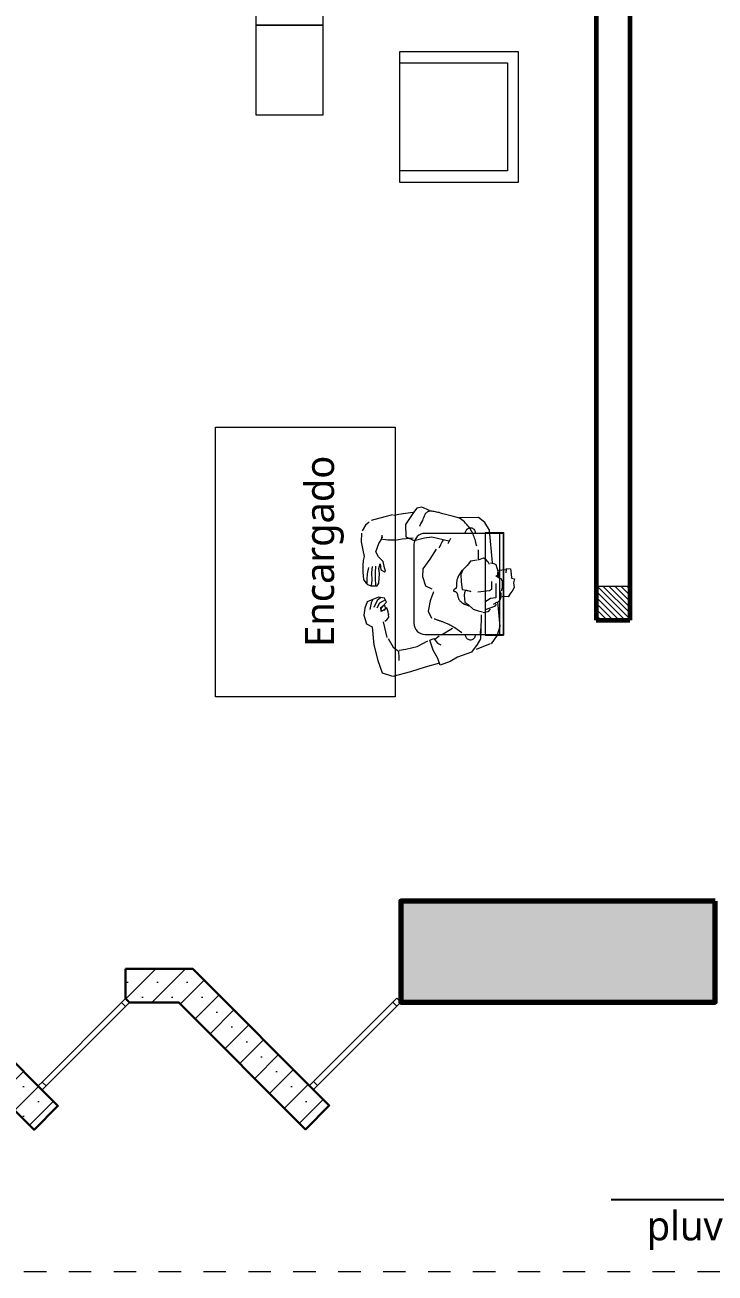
# Model space of a CAD drawing. Header units: millimetres. Extents: x 1 to 121, y 0 to 90.
# Drawn here: x 53.68 to 56.75, y 10.22 to 15.77 of the extents above; entities that cross this region are included whole.
import ezdxf
from ezdxf import colors
from ezdxf.entities.mleader import LeaderData, LeaderLine
from ezdxf.math import Vec2, Vec3

# ---------------------------------------------------------------- set-up
doc = ezdxf.new("R2010")
doc.units = ezdxf.units.MM
doc.linetypes.add('DASHED2', pattern=[0.375, 0.25, -0.125])
doc.linetypes.add('HIDDEN2', pattern=[0.1875, 0.125, -0.0625])
for name, color, linetype, lineweight in [('ArchiCAD Windows_Pen_No__3', 150, 'Continuous', 0), ('COLUMNAS 50', 32, 'Continuous', 70), ('COLUMNETASSS', 211, 'Continuous', 20), ('Equipamiento SR', 23, 'Continuous', 0), ('GRAFO 0 BLANCO', 7, 'Continuous', 0), ('letras sr', 7, 'Continuous', 5), ('Mobiliario interno', 251, 'Continuous', 0), ('Muros el', 144, 'Continuous', 60), ('proyecciones', 1, 'DASHED2', 5), ('TABIQUERIA DE DRYWALL', 221, 'Continuous', 30), ('texturas 1', 251, 'Continuous', 5), ('Vanos', 140, 'Continuous', 5)]:
    doc.layers.add(name, color=color, linetype=linetype, lineweight=lineweight)
doc.styles.add('Generales', font='trebuc.ttf', dxfattribs={"height": 0.1})

# ---------------------------------------------------------------- blocks, each defined once
blk = doc.blocks.new('A$C25F65E93')
at = {"layer": 'Equipamiento SR', "linetype": 'Continuous'}
for p, q in [((0.1423, 0.4996), (0.146, 0.5004)), ((0.146, 0.5004), (0.1498, 0.5004)), ((0.1498, 0.5004), (0.1536, 0.4996)), ((0.018, 0.4782), (0, 0.4782)), ((0, 0.0222), (0, 0.4782)), ((0.0824, 0.4782), (0.018, 0.4782)), ((0.018, 0.0222), (0.018, 0.4782)), ((0.0824, 0.0222), (0.0824, 0.4782)), ((0.1264, 0.4782), (0.1269, 0.4816)), ((0.1269, 0.4816), (0.1282, 0.4858)), ((0.1282, 0.4858), (0.1301, 0.4896)), ((0.1301, 0.4896), (0.1325, 0.493)), ((0.1325, 0.493), (0.1354, 0.4959)), ((0.1354, 0.4959), (0.1387, 0.4981)), ((0.1387, 0.4981), (0.1423, 0.4996)), ((0.1536, 0.4996), (0.1571, 0.4981)), ((0.1571, 0.4981), (0.1604, 0.4959)), ((0.1604, 0.4959), (0.1633, 0.493)), ((0.1633, 0.493), (0.1658, 0.4896)), ((0.1658, 0.4896), (0.1667, 0.4877)), ((0.1667, 0.4877), (0.1714, 0.4782)), ((0.018, 0.0222), (0, 0.0222)), ((0.0824, 0.0222), (0.018, 0.0222)), ((0.1269, 0.0187), (0.1264, 0.0222)), ((0.1282, 0.0146), (0.1269, 0.0187)), ((0.1301, 0.0107), (0.1282, 0.0146)), ((0.1325, 0.0073), (0.1301, 0.0107)), ((0.1354, 0.0045), (0.1325, 0.0073)), ((0.1387, 0.0023), (0.1354, 0.0045)), ((0.1423, 0.0008), (0.1387, 0.0023)), ((0.146, 0), (0.1423, 0.0008)), ((0.1536, 0.0008), (0.1498, 0)), ((0.1571, 0.0023), (0.1536, 0.0008)), ((0.1604, 0.0045), (0.1571, 0.0023)), ((0.1633, 0.0073), (0.1604, 0.0045)), ((0.1658, 0.0107), (0.1633, 0.0073)), ((0.1667, 0.0127), (0.1658, 0.0107)), ((0.1714, 0.0222), (0.1667, 0.0127)), ((0.1498, 0), (0.146, 0))]:
    blk.add_line(p, q, dxfattribs=at)
blk.add_lwpolyline([(0, 0.0252), (0.35, 0.0252, 0.414214), (0.4, 0.0752), (0.4, 0.4252, 0.414214), (0.35, 0.4752), (0, 0.4752), (0, 0.0252)], format="xyb", dxfattribs=at)
blk = doc.blocks.new('A$C774D03AA')
at = {"layer": 'Equipamiento SR'}
for p, q in [((0.272, 0.671), (0.2339, 0.6587)), ((0.3038, 0.6668), (0.272, 0.671)), ((0.3314, 0.6569), (0.3038, 0.6668)), ((0.4313, 0.6731), (0.4119, 0.6588)), ((0.4638, 0.6756), (0.4313, 0.6731)), ((0.4939, 0.6752), (0.4638, 0.6756)), ((0.515, 0.6741), (0.4939, 0.6752)), ((0.5152, 0.673), (0.534, 0.6677)), ((0.534, 0.6677), (0.5612, 0.6747)), ((0.5612, 0.6747), (0.5991, 0.6814)), ((0.5991, 0.6814), (0.6379, 0.6808)), ((0.6729, 0.6637), (0.6471, 0.6785)), ((0.0692, 0.6078), (0.1419, 0.6249)), ((0.1419, 0.6249), (0.17, 0.6281)), ((0.2209, 0.6336), (0.1556, 0.6288)), ((0.2339, 0.6587), (0.2209, 0.6336)), ((0.327, 0.6386), (0.2977, 0.6444)), ((0.3263, 0.6009), (0.3034, 0.6136)), ((0.3381, 0.6115), (0.3068, 0.627)), ((0.3421, 0.6311), (0.327, 0.6386)), ((0.353, 0.6067), (0.3314, 0.6569)), ((0.35, 0.5975), (0.3381, 0.6115)), ((0.4394, 0.6207), (0.402, 0.6187)), ((0.4034, 0.6395), (0.4029, 0.6114)), ((0.4029, 0.6114), (0.415, 0.6042)), ((0.41, 0.6574), (0.4034, 0.6395)), ((0.4269, 0.636), (0.4046, 0.6385)), ((0.4331, 0.6573), (0.4121, 0.6576)), ((0.4622, 0.6377), (0.4269, 0.636)), ((0.4563, 0.6565), (0.4331, 0.6573)), ((0.4615, 0.6205), (0.4394, 0.6207)), ((0.4849, 0.6512), (0.4563, 0.6565)), ((0.4907, 0.6191), (0.4615, 0.6205)), ((0.4889, 0.6345), (0.4622, 0.6377)), ((0.5326, 0.6056), (0.5543, 0.6179)), ((0.5543, 0.6179), (0.5908, 0.6038)), ((0.6861, 0.6477), (0.6729, 0.6637)), ((0.7093, 0.5772), (0.6938, 0.6384)), ((0, 0.5428), (0.0145, 0.5884)), ((0.0145, 0.5884), (0.0692, 0.6078)), ((0.169, 0.5622), (0.1298, 0.5402)), ((0.1728, 0.5671), (0.2432, 0.5838)), ((0.2456, 0.5784), (0.252, 0.5687)), ((0.252, 0.5687), (0.2636, 0.5595)), ((0.2636, 0.5595), (0.2869, 0.5622)), ((0.2869, 0.5622), (0.3044, 0.5693)), ((0.2886, 0.5939), (0.3067, 0.5959)), ((0.2953, 0.5816), (0.2886, 0.5939)), ((0.3015, 0.5953), (0.2938, 0.5945)), ((0.2938, 0.5945), (0.2959, 0.5762)), ((0.3044, 0.5693), (0.2953, 0.5816)), ((0.3014, 0.5744), (0.3143, 0.5759)), ((0.3128, 0.5888), (0.3015, 0.5953)), ((0.3067, 0.5959), (0.3131, 0.5861)), ((0.3143, 0.5759), (0.3128, 0.5888)), ((0.3131, 0.5861), (0.3308, 0.5699)), ((0.3405, 0.5751), (0.3263, 0.6009)), ((0.3308, 0.5699), (0.348, 0.5797)), ((0.348, 0.5797), (0.353, 0.6067)), ((0.415, 0.6042), (0.4577, 0.6021)), ((0.4577, 0.6021), (0.4805, 0.6047)), ((0.4741, 0.5954), (0.4651, 0.5796)), ((0.4651, 0.5796), (0.4679, 0.5741)), ((0.4679, 0.5741), (0.4834, 0.5794)), ((0.4873, 0.597), (0.4741, 0.5954)), ((0.4805, 0.6047), (0.5006, 0.5985)), ((0.4834, 0.5794), (0.5108, 0.5848)), ((0.5006, 0.5985), (0.4873, 0.597)), ((0.5108, 0.5848), (0.5326, 0.6056)), ((0.5908, 0.6038), (0.6116, 0.5917)), ((0.6082, 0.5646), (0.6077, 0.5323)), ((0.611, 0.5878), (0.6081, 0.561)), ((0.6116, 0.5917), (0.6279, 0.5897)), ((0.6179, 0.5872), (0.6175, 0.591)), ((0.7183, 0.544), (0.7093, 0.5772)), ((0.0199, 0.464), (0, 0.5428)), ((0.0822, 0.5149), (0.071, 0.5159)), ((0.1126, 0.5163), (0.0822, 0.5149)), ((0.1298, 0.5402), (0.1126, 0.5163)), ((0.1172, 0.5146), (0.1207, 0.4842)), ((0.6065, 0.5331), (0.609, 0.5166)), ((0.609, 0.5166), (0.6114, 0.4999)), ((0.6114, 0.4999), (0.6134, 0.4834)), ((0.7177, 0.5388), (0.7219, 0.5152)), ((0.7219, 0.5152), (0.7262, 0.4862)), ((0.0407, 0.3983), (0.0199, 0.464)), ((0.1207, 0.4842), (0.1333, 0.4331)), ((0.6213, 0.4846), (0.6048, 0.4472)), ((0.6048, 0.4472), (0.6166, 0.4016)), ((0.6134, 0.4834), (0.6151, 0.4673)), ((0.6151, 0.4673), (0.6161, 0.4519)), ((0.6764, 0.4862), (0.6213, 0.4846)), ((0.7287, 0.4501), (0.6764, 0.4862)), ((0.7262, 0.4862), (0.7305, 0.451)), ((0.7484, 0.4346), (0.7287, 0.4501)), ((0.0589, 0.3345), (0.0407, 0.3983)), ((0.1333, 0.4331), (0.1584, 0.3856)), ((0.4023, 0.3969), (0.389, 0.3677)), ((0.4451, 0.4102), (0.4023, 0.3969)), ((0.4786, 0.4085), (0.4451, 0.4102)), ((0.521, 0.3773), (0.4786, 0.4085)), ((0.6166, 0.4016), (0.6205, 0.3682)), ((0.6781, 0.4183), (0.6675, 0.4236)), ((0.6869, 0.414), (0.6781, 0.4183)), ((0.6942, 0.4106), (0.6869, 0.414)), ((0.7002, 0.408), (0.6942, 0.4106)), ((0.7052, 0.4059), (0.7002, 0.408)), ((0.7092, 0.4042), (0.7052, 0.4059)), ((0.7126, 0.4029), (0.7092, 0.4042)), ((0.7156, 0.4016), (0.7126, 0.4029)), ((0.7182, 0.4003), (0.7156, 0.4016)), ((0.7207, 0.399), (0.7182, 0.4003)), ((0.7229, 0.3976), (0.7207, 0.399)), ((0.7249, 0.3961), (0.7229, 0.3976)), ((0.7267, 0.3945), (0.7249, 0.3961)), ((0.7284, 0.3929), (0.7267, 0.3945)), ((0.7298, 0.3911), (0.7284, 0.3929)), ((0.7311, 0.3892), (0.7298, 0.3911)), ((0.7323, 0.3871), (0.7311, 0.3892)), ((0.7388, 0.3784), (0.7529, 0.4125)), ((0.7529, 0.4125), (0.7484, 0.4346)), ((0.0504, 0.3313), (0.0801, 0.3413)), ((0.0801, 0.3413), (0.1172, 0.3632)), ((0.1172, 0.3632), (0.1615, 0.3771)), ((0.1481, 0.3425), (0.1409, 0.3286)), ((0.1678, 0.3602), (0.1481, 0.3425)), ((0.1615, 0.3771), (0.1678, 0.3602)), ((0.1795, 0.3352), (0.164, 0.3554)), ((0.2487, 0.3359), (0.2477, 0.333)), ((0.2497, 0.339), (0.2487, 0.3359)), ((0.2508, 0.3421), (0.2497, 0.339)), ((0.2518, 0.3453), (0.2508, 0.3421)), ((0.2529, 0.3486), (0.2518, 0.3453)), ((0.2541, 0.3519), (0.2529, 0.3486)), ((0.2553, 0.3552), (0.2541, 0.3519)), ((0.2565, 0.3585), (0.2553, 0.3552)), ((0.2901, 0.3841), (0.2585, 0.3693)), ((0.3354, 0.3754), (0.2901, 0.3841)), ((0.3759, 0.3606), (0.3354, 0.3754)), ((0.5658, 0.3491), (0.521, 0.3773)), ((0.578, 0.3335), (0.5721, 0.3367)), ((0.5846, 0.3301), (0.578, 0.3335)), ((0.6205, 0.3682), (0.6031, 0.2933)), ((0.7269, 0.3305), (0.7285, 0.3362)), ((0.7285, 0.3362), (0.7299, 0.3418)), ((0.7299, 0.3418), (0.7313, 0.3472)), ((0.7313, 0.3472), (0.7325, 0.3524)), ((0.7333, 0.3849), (0.7323, 0.3871)), ((0.7325, 0.3524), (0.7335, 0.3573)), ((0.7341, 0.3825), (0.7333, 0.3849)), ((0.7335, 0.3573), (0.7344, 0.362)), ((0.7347, 0.3798), (0.7341, 0.3825)), ((0.7344, 0.362), (0.7349, 0.3662)), ((0.7351, 0.3769), (0.7347, 0.3798)), ((0.7349, 0.3662), (0.7353, 0.3701)), ((0.7353, 0.3737), (0.7351, 0.3769)), ((0.7353, 0.3701), (0.7353, 0.3737)), ((0.0666, 0.2872), (0.0504, 0.3313)), ((0.0857, 0.2543), (0.0666, 0.2872)), ((0.1842, 0.3254), (0.2138, 0.2768)), ((0.2252, 0.2798), (0.2223, 0.2746)), ((0.2277, 0.2845), (0.2252, 0.2798)), ((0.2299, 0.2888), (0.2277, 0.2845)), ((0.2319, 0.2929), (0.2299, 0.2888)), ((0.2337, 0.2969), (0.2319, 0.2929)), ((0.2354, 0.3008), (0.2337, 0.2969)), ((0.237, 0.3045), (0.2354, 0.3008)), ((0.2385, 0.3081), (0.237, 0.3045)), ((0.2399, 0.3115), (0.2385, 0.3081)), ((0.2411, 0.3148), (0.2399, 0.3115)), ((0.2423, 0.318), (0.2411, 0.3148)), ((0.2435, 0.3211), (0.2423, 0.318)), ((0.2446, 0.3241), (0.2435, 0.3211)), ((0.2456, 0.3271), (0.2446, 0.3241)), ((0.2467, 0.33), (0.2456, 0.3271)), ((0.2477, 0.333), (0.2467, 0.33)), ((0.5917, 0.3265), (0.5846, 0.3301)), ((0.6135, 0.285), (0.5899, 0.2966)), ((0.5996, 0.3225), (0.5917, 0.3265)), ((0.6083, 0.3182), (0.5996, 0.3225)), ((0.7117, 0.2724), (0.7129, 0.2779)), ((0.7129, 0.2779), (0.7143, 0.2836)), ((0.7143, 0.2836), (0.7157, 0.2893)), ((0.7157, 0.2893), (0.7172, 0.2952)), ((0.7172, 0.2952), (0.7188, 0.301)), ((0.7188, 0.301), (0.7204, 0.3069)), ((0.7204, 0.3069), (0.722, 0.3129)), ((0.722, 0.3129), (0.7237, 0.3188)), ((0.7237, 0.3188), (0.7253, 0.3246)), ((0.7253, 0.3246), (0.7269, 0.3305)), ((0.1082, 0.1911), (0.0857, 0.2543)), ((0.2024, 0.2448), (0.1946, 0.2343)), ((0.2089, 0.254), (0.2024, 0.2448)), ((0.2142, 0.2619), (0.2089, 0.254)), ((0.2186, 0.2687), (0.2142, 0.2619)), ((0.2223, 0.2746), (0.2186, 0.2687)), ((0.3217, 0.223), (0.3177, 0.2145)), ((0.3255, 0.23), (0.3217, 0.223)), ((0.3291, 0.2354), (0.3255, 0.23)), ((0.3326, 0.2397), (0.3291, 0.2354)), ((0.3593, 0.224), (0.3304, 0.2207)), ((0.336, 0.243), (0.3326, 0.2397)), ((0.3393, 0.2455), (0.336, 0.243)), ((0.3424, 0.2475), (0.3393, 0.2455)), ((0.3454, 0.249), (0.3424, 0.2475)), ((0.3483, 0.2503), (0.3454, 0.249)), ((0.351, 0.2513), (0.3483, 0.2503)), ((0.3537, 0.252), (0.351, 0.2513)), ((0.3562, 0.2527), (0.3537, 0.252)), ((0.3586, 0.2532), (0.3562, 0.2527)), ((0.3609, 0.2537), (0.3586, 0.2532)), ((0.3739, 0.2236), (0.3593, 0.224)), ((0.3631, 0.2542), (0.3609, 0.2537)), ((0.3652, 0.2547), (0.3631, 0.2542)), ((0.3672, 0.2553), (0.3652, 0.2547)), ((0.369, 0.256), (0.3672, 0.2553)), ((0.3707, 0.2567), (0.369, 0.256)), ((0.3723, 0.2576), (0.3707, 0.2567)), ((0.3736, 0.2585), (0.3723, 0.2576)), ((0.3748, 0.2596), (0.3736, 0.2585)), ((0.3828, 0.2182), (0.3739, 0.2236)), ((0.3758, 0.2608), (0.3748, 0.2596)), ((0.3766, 0.2621), (0.3758, 0.2608)), ((0.3772, 0.2635), (0.3766, 0.2621)), ((0.3777, 0.265), (0.3772, 0.2635)), ((0.3782, 0.2664), (0.3777, 0.265)), ((0.3785, 0.2678), (0.3782, 0.2664)), ((0.3789, 0.269), (0.3785, 0.2678)), ((0.3793, 0.2701), (0.3789, 0.269)), ((0.3798, 0.2709), (0.3793, 0.2701)), ((0.3805, 0.2715), (0.3798, 0.2709)), ((0.3812, 0.2718), (0.3805, 0.2715)), ((0.382, 0.2719), (0.3812, 0.2718)), ((0.3829, 0.2717), (0.382, 0.2719)), ((0.3837, 0.2714), (0.3829, 0.2717)), ((0.3873, 0.2334), (0.3832, 0.2142)), ((0.3846, 0.2708), (0.3837, 0.2714)), ((0.3855, 0.2701), (0.3846, 0.2708)), ((0.3863, 0.2692), (0.3855, 0.2701)), ((0.387, 0.2682), (0.3863, 0.2692)), ((0.3876, 0.2671), (0.387, 0.2682)), ((0.42, 0.2371), (0.3873, 0.2334)), ((0.3883, 0.2659), (0.3876, 0.2671)), ((0.389, 0.2648), (0.3883, 0.2659)), ((0.3897, 0.2636), (0.389, 0.2648)), ((0.3905, 0.2625), (0.3897, 0.2636)), ((0.3914, 0.2615), (0.3905, 0.2625)), ((0.3924, 0.2606), (0.3914, 0.2615)), ((0.3936, 0.26), (0.3924, 0.2606)), ((0.395, 0.2594), (0.3936, 0.26)), ((0.3966, 0.259), (0.395, 0.2594)), ((0.3982, 0.2588), (0.3966, 0.259)), ((0.4001, 0.2586), (0.3982, 0.2588)), ((0.4021, 0.2585), (0.4001, 0.2586)), ((0.4042, 0.2585), (0.4021, 0.2585)), ((0.4065, 0.2584), (0.4042, 0.2585)), ((0.4089, 0.2584), (0.4065, 0.2584)), ((0.4114, 0.2584), (0.4089, 0.2584)), ((0.414, 0.2584), (0.4114, 0.2584)), ((0.4168, 0.2582), (0.414, 0.2584)), ((0.4197, 0.258), (0.4168, 0.2582)), ((0.4227, 0.2577), (0.4197, 0.258)), ((0.4529, 0.2388), (0.42, 0.2371)), ((0.4258, 0.2572), (0.4227, 0.2577)), ((0.429, 0.2566), (0.4258, 0.2572)), ((0.4323, 0.2557), (0.429, 0.2566)), ((0.4359, 0.2545), (0.4323, 0.2557)), ((0.44, 0.2529), (0.4359, 0.2545)), ((0.4446, 0.2506), (0.44, 0.2529)), ((0.45, 0.2476), (0.4446, 0.2506)), ((0.4563, 0.2437), (0.45, 0.2476)), ((0.4746, 0.2308), (0.4529, 0.2388)), ((0.4637, 0.2387), (0.4563, 0.2437)), ((0.4723, 0.2326), (0.4637, 0.2387)), ((0.4935, 0.2103), (0.4746, 0.2308)), ((0.6822, 0.2181), (0.6877, 0.2236)), ((0.6877, 0.2236), (0.6926, 0.2291)), ((0.6926, 0.2291), (0.6969, 0.2346)), ((0.6969, 0.2346), (0.7004, 0.2401)), ((0.7004, 0.2401), (0.7033, 0.2455)), ((0.7033, 0.2455), (0.7057, 0.2509)), ((0.7067, 0.1601), (0.7048, 0.2486)), ((0.7057, 0.2509), (0.7076, 0.2562)), ((0.7076, 0.2562), (0.7091, 0.2615)), ((0.7091, 0.2615), (0.7105, 0.2669)), ((0.7105, 0.2669), (0.7117, 0.2724)), ((0.1419, 0.1664), (0.1082, 0.1911)), ((0.1442, 0.1079), (0.1203, 0.1716)), ((0.2994, 0.1839), (0.2915, 0.1622)), ((0.3178, 0.2046), (0.2994, 0.1839)), ((0.3177, 0.2145), (0.3137, 0.2041)), ((0.3304, 0.2207), (0.3178, 0.2046)), ((0.3772, 0.1949), (0.3828, 0.2182)), ((0.3832, 0.2142), (0.3772, 0.1949)), ((0.512, 0.1957), (0.4935, 0.2103)), ((0.5174, 0.1672), (0.512, 0.1957)), ((0.579, 0.1683), (0.588, 0.1704)), ((0.588, 0.1704), (0.5957, 0.1723)), ((0.5957, 0.1723), (0.6024, 0.1742)), ((0.6024, 0.1742), (0.6089, 0.176)), ((0.6089, 0.176), (0.6151, 0.1779)), ((0.6151, 0.1779), (0.6212, 0.18)), ((0.6212, 0.18), (0.6271, 0.1822)), ((0.6271, 0.1822), (0.633, 0.1846)), ((0.633, 0.1846), (0.639, 0.1874)), ((0.639, 0.1874), (0.645, 0.1906)), ((0.645, 0.1906), (0.6511, 0.1942)), ((0.6511, 0.1942), (0.6574, 0.1982)), ((0.6574, 0.1982), (0.6638, 0.2027)), ((0.6638, 0.2027), (0.6702, 0.2076)), ((0.6702, 0.2076), (0.6763, 0.2127)), ((0.6763, 0.2127), (0.6822, 0.2181)), ((0.1676, 0.1517), (0.1419, 0.1664)), ((0.2162, 0.1507), (0.1676, 0.1517)), ((0.1975, 0.1524), (0.1888, 0.1537)), ((0.207, 0.1512), (0.1975, 0.1524)), ((0.2174, 0.1503), (0.207, 0.1512)), ((0.229, 0.1495), (0.2174, 0.1503)), ((0.2421, 0.1489), (0.229, 0.1495)), ((0.2569, 0.1486), (0.2421, 0.1489)), ((0.2738, 0.1485), (0.2569, 0.1486)), ((0.2865, 0.1195), (0.2832, 0.1403)), ((0.2987, 0.1079), (0.2865, 0.1195)), ((0.2915, 0.1622), (0.2875, 0.143)), ((0.3113, 0.0892), (0.2961, 0.1309)), ((0.3391, 0.1184), (0.3317, 0.1295)), ((0.347, 0.1073), (0.3391, 0.1184)), ((0.3805, 0.1118), (0.3745, 0.1638)), ((0.3871, 0.1033), (0.3805, 0.1118)), ((0.5105, 0.1195), (0.4994, 0.1128)), ((0.5058, 0.0983), (0.6511, 0.1122)), ((0.5154, 0.1256), (0.5105, 0.1195)), ((0.5234, 0.1302), (0.5154, 0.1256)), ((0.519, 0.1602), (0.5271, 0.1389)), ((0.5635, 0.1622), (0.5222, 0.1616)), ((0.5271, 0.1389), (0.5234, 0.1302)), ((0.6511, 0.1122), (0.6848, 0.1327)), ((0.6848, 0.1327), (0.7067, 0.1601)), ((0.1838, 0.078), (0.1447, 0.1041)), ((0.2212, 0.0656), (0.1838, 0.078)), ((0.331, 0.0755), (0.2212, 0.0656)), ((0.322, 0.0822), (0.3113, 0.0892)), ((0.3264, 0.0854), (0.3205, 0.0957)), ((0.3265, 0.0844), (0.3264, 0.0854)), ((0.3295, 0.0748), (0.3265, 0.0844)), ((0.339, 0.0657), (0.3295, 0.0748)), ((0.3504, 0.0615), (0.339, 0.0657)), ((0.3498, 0.0826), (0.347, 0.1073)), ((0.4126, 0.0833), (0.3498, 0.0826)), ((0.3707, 0.0611), (0.3504, 0.0615)), ((0.3828, 0.0669), (0.3707, 0.0611)), ((0.3946, 0.0546), (0.3794, 0.0593)), ((0.4223, 0.1019), (0.3871, 0.1033)), ((0.4354, 0.061), (0.4257, 0.0554)), ((0.4388, 0.0689), (0.4354, 0.061)), ((0.4484, 0.0837), (0.4388, 0.0689)), ((0.4434, 0.0695), (0.472, 0.0727)), ((0.4574, 0.0755), (0.4453, 0.0778)), ((0.468, 0.0739), (0.4574, 0.0755)), ((0.4971, 0.0838), (0.468, 0.0739)), ((0.472, 0.0727), (0.4739, 0.0564)), ((0.4739, 0.0564), (0.476, 0.0379)), ((0.5017, 0.0925), (0.4971, 0.0838)), ((0.5058, 0.107), (0.5017, 0.0925)), ((0.3547, 0.0449), (0.3536, 0.055)), ((0.3546, 0.0281), (0.3547, 0.0449)), ((0.3706, 0.0176), (0.3546, 0.0281)), ((0.3797, 0.0104), (0.3706, 0.0176)), ((0.3952, 0.0018), (0.3797, 0.0104)), ((0.4257, 0.0554), (0.3946, 0.0546)), ((0.4156, 0.0042), (0.3952, 0.0018)), ((0.4347, 0), (0.4156, 0.0042)), ((0.4374, 0.0129), (0.4347, 0)), ((0.4558, 0.015), (0.4374, 0.0129)), ((0.4783, 0.0176), (0.4558, 0.015)), ((0.476, 0.0379), (0.4614, 0.0383)), ((0.4801, 0.0384), (0.4783, 0.0176))]:
    blk.add_line(p, q, dxfattribs=at)
blk.add_lwpolyline([(0.2781, 0.5611), (0.2783, 0.5592)], dxfattribs=at)
blk = doc.blocks.new('A$C0477224B')
at = {"layer": 'GRAFO 0 BLANCO'}
h = blk.add_hatch(dxfattribs=at)
h.set_pattern_fill('ANSI31', color=256, scale=0.15, angle=270)
h.set_pattern_definition([(315, (7.8e-05, 1e-07), (0.0132583, 0.0132583), [])])
h.paths.add_polyline_path([(0.0001, 0.15), (0.0001, 0), (0.1501, 0), (0.1501, 0.15)])
at = {"layer": 'COLUMNETASSS'}
blk.add_lwpolyline([(0.0001, 0.15), (0.0001, 0), (0.1501, 0), (0.1501, 0.15)], close=True, dxfattribs=at)

msp = doc.modelspace()

# ---------------------------------------------------------------- hatches: boundary and pattern name
at = {"layer": 'GRAFO 0 BLANCO', "true_color": 0xc7c8ca}
h = msp.add_hatch(color=9, dxfattribs=at)
h.dxf.hatch_style = 1
h.paths.add_polyline_path([(56.751, 11.4235), (56.751, 11.8735), (55.351, 11.8735), (55.351, 11.4235)])
at = {"layer": 'texturas 1'}
h = msp.add_hatch(dxfattribs=at)
h.set_pattern_fill('SACNCR', color=256)
h.set_pattern_definition([(45, (-110.93088, 77.73742), (-0.06629126, 0.06629126), []), (45, (-110.86459, 77.73742), (-0.06629126, 0.06629126), [0, -0.09375])])
h.paths.add_polyline_path([(52.057, 11.5297), (51.951, 11.4238), (51.951, 11.4236), (52.5166, 10.858), (52.6227, 10.964)])
h.paths.add_polyline_path([(53.718, 10.8564), (53.8241, 10.9624), (53.3644, 11.422), (53.3644, 11.2099)])
h.paths.add_polyline_path([(54.1246, 11.572), (54.1246, 11.4397), (54.1423, 11.422), (54.3626, 11.422), (54.9267, 10.8579), (55.0327, 10.964), (54.4247, 11.572)])
h.paths.add_polyline_path([(52.924, 11.572), (52.924, 11.4405), (52.9425, 11.422), (53.1523, 11.422), (53.3644, 11.2099), (53.3644, 11.422), (53.2144, 11.572)])

# ---------------------------------------------------------------- linework, layer by layer
at = {"layer": 'ArchiCAD Windows_Pen_No__3', "linetype": 'Continuous'}
for p, q in [((55.3332, 11.4413), (55.3156, 11.4236)), ((55.3509, 11.4236), (55.3332, 11.4413)), ((54.1423, 11.422), (53.7533, 11.0331)), ((54.1069, 11.422), (53.7533, 11.0685)), ((54.1246, 11.4397), (54.1069, 11.422)), ((54.1069, 11.422), (54.1246, 11.4044)), ((54.1246, 11.4044), (54.1423, 11.422)), ((55.3509, 11.4236), (54.962, 11.0347)), ((55.3156, 11.4236), (54.962, 11.0701)), ((55.3156, 11.4236), (55.3332, 11.406)), ((53.7533, 11.0685), (53.7357, 11.0508)), ((53.771, 11.0508), (53.7533, 11.0685)), ((54.962, 11.0701), (54.9443, 11.0524)), ((54.962, 11.0347), (54.9443, 11.0524)), ((54.9797, 11.0524), (54.962, 11.0701)), ((54.962, 11.0347), (54.9797, 11.0524)), ((53.7533, 11.0331), (53.771, 11.0508))]:
    msp.add_line(p, q, dxfattribs=at)
at = {"layer": 'COLUMNAS 50', "linetype": 'Continuous'}
msp.add_lwpolyline([(56.751, 11.8735), (55.351, 11.8735), (55.351, 11.4235), (56.751, 11.4235)], close=True, dxfattribs=at)
at = {"layer": 'Mobiliario interno'}
for points in [[(55.0057, 16.1719), (54.7057, 16.1719), (54.7057, 15.7719), (55.0057, 15.7719), (55.0057, 16.1719)], [(55.0057, 15.7719), (54.7057, 15.7719), (54.7057, 15.3719), (55.0057, 15.3719), (55.0057, 15.7719)], [(55.346, 15.6035), (55.826, 15.6035), (55.826, 15.1235), (55.346, 15.1235)], [(55.3259, 13.9826), (55.3259, 12.7826), (54.5259, 12.7826), (54.5259, 13.9826), (55.3259, 13.9826)]]:
    msp.add_lwpolyline(points, dxfattribs=at)
msp.add_lwpolyline([(55.346, 15.6535), (55.346, 15.0735), (55.876, 15.0735), (55.876, 15.6535)], close=True, dxfattribs=at)
at = {"layer": 'Muros el', "ltscale": 0.05}
for p, q in [((56.221, 16.3985), (56.221, 13.1235)), ((56.371, 16.2485), (56.371, 13.1235))]:
    msp.add_line(p, q, dxfattribs=at)
msp.add_lwpolyline([(56.221, 13.1235), (56.371, 13.1235)], dxfattribs=at)
at = {"layer": 'proyecciones', "linetype": 'HIDDEN2', "ltscale": 0.5}
msp.add_lwpolyline([(60.9724, 11.4235), (60.9724, 10.2235), (27.126, 10.2235), (27.126, 11.4235)], dxfattribs=at)
at = {"layer": 'TABIQUERIA DE DRYWALL'}
msp.add_line((54.1246, 11.4397), (54.1246, 11.572), dxfattribs=at)
for points in [[(52.9409, 11.422), (53.1523, 11.422), (53.718, 10.8564), (53.8241, 10.9624), (53.2144, 11.572), (52.924, 11.572)], [(54.1246, 11.4397), (54.1423, 11.422), (54.3626, 11.422), (54.9267, 10.8579), (55.0327, 10.964), (54.4247, 11.572), (54.1246, 11.572)]]:
    msp.add_lwpolyline(points, dxfattribs=at)

# ---------------------------------------------------------------- block references
at = {"layer": 'Equipamiento SR'}
for name, p, rotation in [('A$C774D03AA', (55.8578, 12.8736), 89.99999999999999), ('A$C25F65E93', (55.8092, 13.5353), 180)]:
    msp.add_blockref(name, p, dxfattribs=dict(at, rotation=rotation))
at = {"layer": 'Vanos'}
msp.add_blockref('A$C0477224B', (56.2209, 13.1235), dxfattribs=at)

# ---------------------------------------------------------------- texts
at = {"layer": 'Equipamiento SR', "insert": (54.924, 13.0049), "char_height": 0.13, "width": 0.714741, "attachment_point": 1, "rotation": 90, "style": 'Generales'}
msp.add_mtext('\\A1;Encargado ', dxfattribs=at)

# ---------------------------------------------------------------- leaders
at = {"layer": 'letras sr'}
ml = msp.add_multileader_mtext('Standard', dxfattribs=at)
ml.set_content('Baja montante tubería de agua\\Ppluvial D=3", embebida en tabiquería', color=256, style='Generales')
ml.set_leader_properties()
ml.build(insert=Vec2(0, 0))
ml.multileader.update_dxf_attribs({"text_right_attachment_type": 6, "dogleg_length": 0.36, "arrow_head_size": 0.1})
ctx = ml.context
ctx.base_point, ctx.char_height, ctx.arrow_head_size, ctx.landing_gap_size, ctx.plane_origin = Vec3(56.3351, 10.6272), 0.13, 0.1, 0.09, Vec3(59.4964, 10.3951)
ctx.right_attachment, ctx.text_align_type = 6, 2
notes = []
notes.append((ctx, [(1, (1, 1, 0), (59.6658, 10.5439), (-1, 0), 0.1826, [(0, [(59.6967, 10.9278)], 0, [])])]))
ctx.mtext.insert, ctx.mtext.alignment, ctx.mtext.flow_direction = Vec3(59.3932, 10.7106), 3, 5
for ctx, leaders in notes:
    for number, flags, end, landing, length, lines in leaders:
        leader = LeaderData()
        leader.index, (leader.has_last_leader_line, leader.has_dogleg_vector, leader.attachment_direction) = number, flags
        leader.last_leader_point, leader.dogleg_vector, leader.dogleg_length = Vec3(end), Vec3(landing), length
        for number, points, colour, breaks in lines:
            line = LeaderLine()
            line.index, line.vertices, line.color, line.breaks = number, Vec3.list(points), colors.encode_raw_color(colour), breaks
            leader.lines.append(line)
        ctx.leaders.append(leader)

doc.saveas('drawing.dxf')
